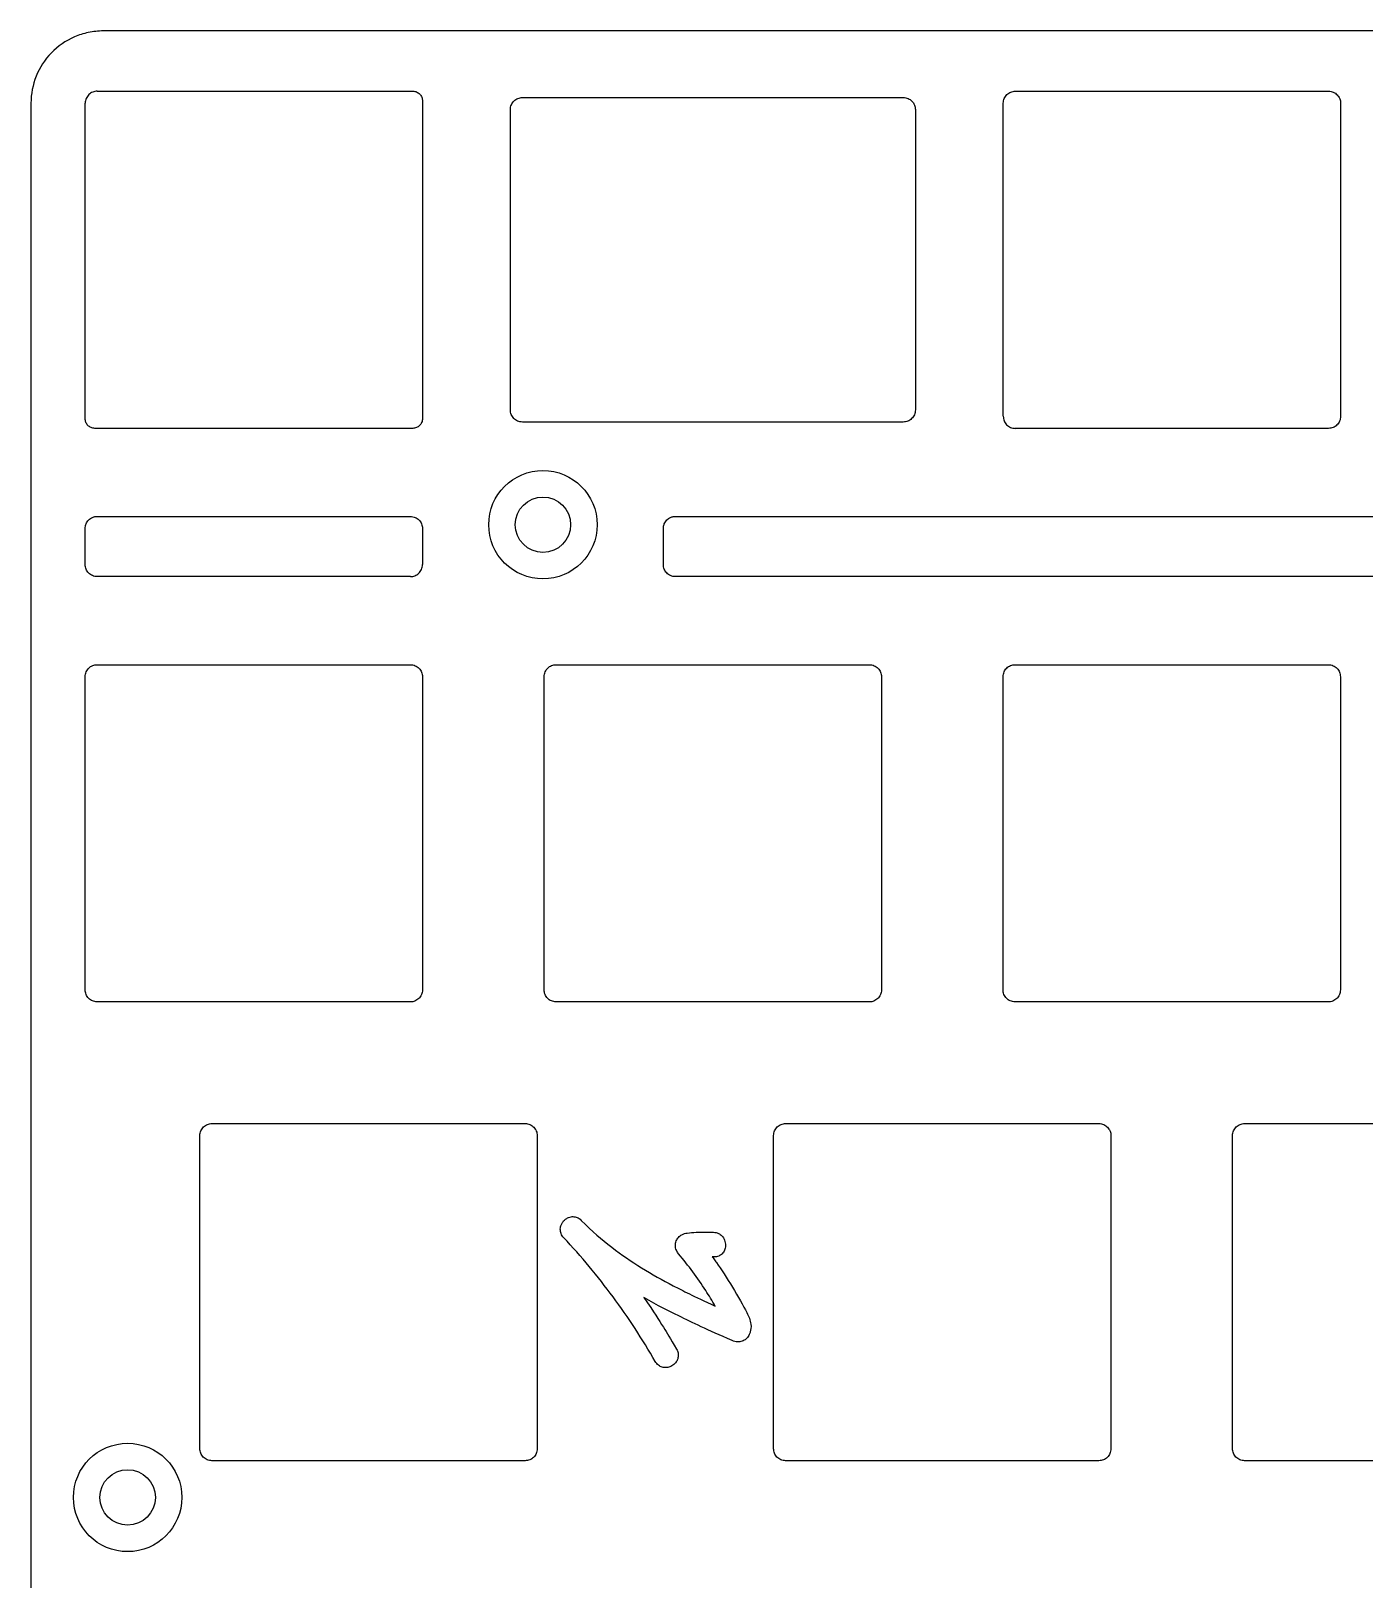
# Model space of a CAD drawing. Header units: millimetres. Extents: x 10 to 357, y 12 to 131.
# Drawn here: x 10.1 to 65.5, y 66.7 to 130.9 of the extents above; entities that cross this region are included whole.
import ezdxf

# ---------------------------------------------------------------- set-up
doc = ezdxf.new("R2010")
doc.units = ezdxf.units.MM
doc.header["$MEASUREMENT"] = 0

msp = doc.modelspace()

# ---------------------------------------------------------------- linework, layer by layer
for p, q in [((354.245, 130.945), (13.133, 130.945)), ((354.245, 130.945), (13.133, 130.945)), ((10.133, 127.945), (10.133, 14.933)), ((10.133, 127.945), (10.133, 14.933)), ((12.383, 114.849), (12.383, 127.945)), ((12.383, 114.849), (12.383, 127.945)), ((12.883, 128.445), (25.98, 128.445)), ((12.883, 128.445), (25.98, 128.445)), ((26.383, 128.042), (26.383, 114.849)), ((26.383, 128.042), (26.383, 114.849)), ((30.533, 128.182), (46.34, 128.182)), ((30.533, 128.182), (46.34, 128.182)), ((50.491, 114.945), (50.491, 127.945)), ((50.491, 114.945), (50.491, 127.945)), ((50.991, 128.445), (63.991, 128.445)), ((50.991, 128.445), (63.991, 128.445)), ((64.491, 127.945), (64.491, 114.945)), ((64.491, 127.945), (64.491, 114.945)), ((30.033, 115.208), (30.033, 127.682)), ((30.033, 115.208), (30.033, 127.682)), ((46.841, 127.682), (46.841, 115.208)), ((46.841, 127.682), (46.841, 115.208)), ((25.98, 114.445), (12.786, 114.445)), ((25.98, 114.445), (12.786, 114.445)), ((46.34, 114.708), (30.533, 114.708)), ((46.34, 114.708), (30.533, 114.708)), ((63.991, 114.445), (50.991, 114.445)), ((63.991, 114.445), (50.991, 114.445)), ((12.883, 110.789), (25.883, 110.789)), ((12.883, 110.789), (25.883, 110.789)), ((36.883, 110.789), (106.883, 110.789)), ((36.883, 110.789), (106.883, 110.789)), ((12.383, 108.789), (12.383, 110.289)), ((12.383, 108.789), (12.383, 110.289)), ((26.383, 110.289), (26.383, 108.789)), ((26.383, 110.289), (26.383, 108.789)), ((36.383, 108.789), (36.383, 110.289)), ((36.383, 108.789), (36.383, 110.289)), ((25.883, 108.289), (12.883, 108.289)), ((25.883, 108.289), (12.883, 108.289)), ((106.883, 108.289), (36.883, 108.289)), ((106.883, 108.289), (36.883, 108.289)), ((12.383, 91.133), (12.383, 104.133)), ((12.383, 91.133), (12.383, 104.133)), ((12.883, 104.633), (25.883, 104.633)), ((12.883, 104.633), (25.883, 104.633)), ((26.383, 104.133), (26.383, 91.133)), ((26.383, 104.133), (26.383, 91.133)), ((31.433, 91.133), (31.433, 104.133)), ((31.433, 91.133), (31.433, 104.133)), ((31.933, 104.633), (44.933, 104.633)), ((31.933, 104.633), (44.933, 104.633)), ((45.433, 104.133), (45.433, 91.133)), ((45.433, 104.133), (45.433, 91.133)), ((50.483, 91.133), (50.483, 104.133)), ((50.483, 91.133), (50.483, 104.133)), ((50.983, 104.633), (63.983, 104.633)), ((50.983, 104.633), (63.983, 104.633)), ((64.483, 104.133), (64.483, 91.133)), ((64.483, 104.133), (64.483, 91.133)), ((25.883, 90.633), (12.883, 90.633)), ((25.883, 90.633), (12.883, 90.633)), ((44.933, 90.633), (31.933, 90.633)), ((44.933, 90.633), (31.933, 90.633)), ((63.983, 90.633), (50.983, 90.633)), ((63.983, 90.633), (50.983, 90.633)), ((17.645, 85.583), (30.645, 85.583)), ((17.645, 85.583), (30.645, 85.583)), ((41.458, 85.583), (54.458, 85.583)), ((41.458, 85.583), (54.458, 85.583)), ((60.508, 85.583), (73.508, 85.583)), ((60.508, 85.583), (73.508, 85.583)), ((17.145, 72.083), (17.145, 85.083)), ((17.145, 72.083), (17.145, 85.083)), ((31.145, 85.083), (31.145, 72.083)), ((31.145, 85.083), (31.145, 72.083)), ((40.958, 72.083), (40.958, 85.083)), ((40.958, 72.083), (40.958, 85.083)), ((54.958, 85.083), (54.958, 72.083)), ((54.958, 85.083), (54.958, 72.083)), ((60.008, 72.083), (60.008, 85.083)), ((60.008, 72.083), (60.008, 85.083)), ((30.645, 71.583), (17.645, 71.583)), ((30.645, 71.583), (17.645, 71.583)), ((54.458, 71.583), (41.458, 71.583)), ((54.458, 71.583), (41.458, 71.583)), ((73.508, 71.583), (60.508, 71.583)), ((73.508, 71.583), (60.508, 71.583))]:
    msp.add_line(p, q)
for centre, radius in [((31.383, 110.445), 2.25), ((31.383, 110.445), 2.25), ((31.383, 110.445), 1.15), ((14.145, 70.058), 2.25), ((14.145, 70.058), 2.25), ((14.145, 70.058), 1.15)]:
    msp.add_circle(centre, radius)
msp.add_arc((25.098, 70.218), 15.531, 30.07319, 32.88511)
msp.add_arc((25.098, 70.218), 15.531, 30.07319, 32.88511)
for points, knots in [([(13.133, 130.945), (12.924, 130.945), (12.717, 130.924), (12.314, 130.839), (12.121, 130.778), (11.574, 130.539), (11.247, 130.311), (10.707, 129.751), (10.495, 129.426), (10.206, 128.713), (10.133, 128.332), (10.133, 127.945)], [-0.4735831, -0.4735831, -0.4735831, -0.4735831, -0.4108832, -0.4108832, -0.3500812, -0.3500812, -0.2314327, -0.2314327, -0.1160757, -0.1160757, 0, 0, 0, 0]), ([(13.133, 130.945), (12.924, 130.945), (12.717, 130.924), (12.314, 130.839), (12.121, 130.778), (11.574, 130.539), (11.247, 130.311), (10.707, 129.751), (10.495, 129.426), (10.206, 128.713), (10.133, 128.332), (10.133, 127.945)], [-0.4735831, -0.4735831, -0.4735831, -0.4735831, -0.4108832, -0.4108832, -0.3500812, -0.3500812, -0.2314327, -0.2314327, -0.1160757, -0.1160757, 0, 0, 0, 0]), ([(12.883, 128.445), (12.818, 128.445), (12.755, 128.433), (12.636, 128.385), (12.582, 128.35), (12.489, 128.26), (12.451, 128.205), (12.411, 128.114), (12.401, 128.082), (12.386, 128.015), (12.383, 127.98), (12.383, 127.945)], [0, 0, 0, 0, 0.01934595, 0.01934595, 0.03857211, 0.03857211, 0.05834686, 0.05834686, 0.06848053, 0.06848053, 0.07893052, 0.07893052, 0.07893052, 0.07893052]), ([(12.883, 128.445), (12.818, 128.445), (12.755, 128.433), (12.636, 128.385), (12.582, 128.35), (12.489, 128.26), (12.451, 128.205), (12.411, 128.114), (12.401, 128.082), (12.386, 128.015), (12.383, 127.98), (12.383, 127.945)], [0, 0, 0, 0, 0.01934595, 0.01934595, 0.03857211, 0.03857211, 0.05834686, 0.05834686, 0.06848053, 0.06848053, 0.07893052, 0.07893052, 0.07893052, 0.07893052]), ([(25.98, 128.445), (26.008, 128.445), (26.036, 128.442), (26.09, 128.431), (26.116, 128.423), (26.189, 128.391), (26.233, 128.36), (26.306, 128.285), (26.334, 128.241), (26.373, 128.145), (26.383, 128.094), (26.383, 128.042)], [-0.06368437, -0.06368437, -0.06368437, -0.06368437, -0.05525289, -0.05525289, -0.04707663, -0.04707663, -0.03112155, -0.03112155, -0.0156091, -0.0156091, 0, 0, 0, 0]), ([(25.98, 128.445), (26.008, 128.445), (26.036, 128.442), (26.09, 128.431), (26.116, 128.423), (26.189, 128.391), (26.233, 128.36), (26.306, 128.285), (26.334, 128.241), (26.373, 128.145), (26.383, 128.094), (26.383, 128.042)], [-0.06368437, -0.06368437, -0.06368437, -0.06368437, -0.05525289, -0.05525289, -0.04707663, -0.04707663, -0.03112155, -0.03112155, -0.0156091, -0.0156091, 0, 0, 0, 0]), ([(30.033, 127.682), (30.033, 127.717), (30.036, 127.752), (30.05, 127.819), (30.061, 127.851), (30.1, 127.942), (30.138, 127.997), (30.232, 128.087), (30.286, 128.122), (30.405, 128.17), (30.468, 128.182), (30.533, 128.182)], [-0.07895332, -0.07895332, -0.07895332, -0.07895332, -0.06850031, -0.06850031, -0.05836371, -0.05836371, -0.03858325, -0.03858325, -0.01935154, -0.01935154, 0, 0, 0, 0]), ([(30.033, 127.682), (30.033, 127.717), (30.036, 127.752), (30.05, 127.819), (30.061, 127.851), (30.1, 127.942), (30.138, 127.997), (30.232, 128.087), (30.286, 128.122), (30.405, 128.17), (30.468, 128.182), (30.533, 128.182)], [-0.07895332, -0.07895332, -0.07895332, -0.07895332, -0.06850031, -0.06850031, -0.05836371, -0.05836371, -0.03858325, -0.03858325, -0.01935154, -0.01935154, 0, 0, 0, 0]), ([(46.34, 128.182), (46.375, 128.182), (46.41, 128.179), (46.477, 128.165), (46.509, 128.155), (46.6, 128.115), (46.655, 128.077), (46.745, 127.983), (46.78, 127.929), (46.828, 127.81), (46.841, 127.747), (46.841, 127.682)], [-0.07895332, -0.07895332, -0.07895332, -0.07895332, -0.06850031, -0.06850031, -0.05836371, -0.05836371, -0.03858325, -0.03858325, -0.01935154, -0.01935154, 0, 0, 0, 0]), ([(46.34, 128.182), (46.375, 128.182), (46.41, 128.179), (46.477, 128.165), (46.509, 128.155), (46.6, 128.115), (46.655, 128.077), (46.745, 127.983), (46.78, 127.929), (46.828, 127.81), (46.841, 127.747), (46.841, 127.682)], [-0.07895332, -0.07895332, -0.07895332, -0.07895332, -0.06850031, -0.06850031, -0.05836371, -0.05836371, -0.03858325, -0.03858325, -0.01935154, -0.01935154, 0, 0, 0, 0]), ([(50.491, 127.945), (50.491, 127.98), (50.494, 128.015), (50.508, 128.082), (50.519, 128.114), (50.558, 128.205), (50.596, 128.26), (50.69, 128.35), (50.744, 128.385), (50.863, 128.433), (50.926, 128.445), (50.991, 128.445)], [-0.07893052, -0.07893052, -0.07893052, -0.07893052, -0.06848053, -0.06848053, -0.05834686, -0.05834686, -0.03857211, -0.03857211, -0.01934595, -0.01934595, 0, 0, 0, 0]), ([(50.491, 127.945), (50.491, 127.98), (50.494, 128.015), (50.508, 128.082), (50.519, 128.114), (50.558, 128.205), (50.596, 128.26), (50.69, 128.35), (50.744, 128.385), (50.863, 128.433), (50.926, 128.445), (50.991, 128.445)], [-0.07893052, -0.07893052, -0.07893052, -0.07893052, -0.06848053, -0.06848053, -0.05834686, -0.05834686, -0.03857211, -0.03857211, -0.01934595, -0.01934595, 0, 0, 0, 0]), ([(63.991, 128.445), (64.025, 128.445), (64.06, 128.442), (64.127, 128.428), (64.159, 128.417), (64.25, 128.378), (64.305, 128.34), (64.395, 128.246), (64.43, 128.192), (64.478, 128.073), (64.491, 128.01), (64.491, 127.945)], [-0.07893052, -0.07893052, -0.07893052, -0.07893052, -0.06848053, -0.06848053, -0.05834686, -0.05834686, -0.03857211, -0.03857211, -0.01934595, -0.01934595, 0, 0, 0, 0]), ([(63.991, 128.445), (64.025, 128.445), (64.06, 128.442), (64.127, 128.428), (64.159, 128.417), (64.25, 128.378), (64.305, 128.34), (64.395, 128.246), (64.43, 128.192), (64.478, 128.073), (64.491, 128.01), (64.491, 127.945)], [-0.07893052, -0.07893052, -0.07893052, -0.07893052, -0.06848053, -0.06848053, -0.05834686, -0.05834686, -0.03857211, -0.03857211, -0.01934595, -0.01934595, 0, 0, 0, 0]), ([(30.533, 114.708), (30.498, 114.708), (30.463, 114.712), (30.396, 114.726), (30.364, 114.736), (30.273, 114.776), (30.218, 114.814), (30.128, 114.907), (30.093, 114.961), (30.045, 115.08), (30.033, 115.144), (30.033, 115.208)], [-0.07895332, -0.07895332, -0.07895332, -0.07895332, -0.06850031, -0.06850031, -0.05836371, -0.05836371, -0.03858325, -0.03858325, -0.01935154, -0.01935154, 0, 0, 0, 0]), ([(30.533, 114.708), (30.498, 114.708), (30.463, 114.712), (30.396, 114.726), (30.364, 114.736), (30.273, 114.776), (30.218, 114.814), (30.128, 114.907), (30.093, 114.961), (30.045, 115.08), (30.033, 115.144), (30.033, 115.208)], [-0.07895332, -0.07895332, -0.07895332, -0.07895332, -0.06850031, -0.06850031, -0.05836371, -0.05836371, -0.03858325, -0.03858325, -0.01935154, -0.01935154, 0, 0, 0, 0]), ([(46.841, 115.208), (46.841, 115.173), (46.837, 115.139), (46.823, 115.072), (46.813, 115.04), (46.773, 114.948), (46.735, 114.894), (46.642, 114.804), (46.587, 114.768), (46.468, 114.72), (46.405, 114.708), (46.34, 114.708)], [-0.07895332, -0.07895332, -0.07895332, -0.07895332, -0.06850031, -0.06850031, -0.05836371, -0.05836371, -0.03858325, -0.03858325, -0.01935154, -0.01935154, 0, 0, 0, 0]), ([(46.841, 115.208), (46.841, 115.173), (46.837, 115.139), (46.823, 115.072), (46.813, 115.04), (46.773, 114.948), (46.735, 114.894), (46.642, 114.804), (46.587, 114.768), (46.468, 114.72), (46.405, 114.708), (46.34, 114.708)], [-0.07895332, -0.07895332, -0.07895332, -0.07895332, -0.06850031, -0.06850031, -0.05836371, -0.05836371, -0.03858325, -0.03858325, -0.01935154, -0.01935154, 0, 0, 0, 0]), ([(12.786, 114.445), (12.758, 114.445), (12.73, 114.448), (12.676, 114.459), (12.65, 114.468), (12.577, 114.5), (12.533, 114.53), (12.46, 114.606), (12.432, 114.649), (12.393, 114.745), (12.383, 114.797), (12.383, 114.849)], [-0.06368437, -0.06368437, -0.06368437, -0.06368437, -0.05525289, -0.05525289, -0.04707663, -0.04707663, -0.03112155, -0.03112155, -0.0156091, -0.0156091, 0, 0, 0, 0]), ([(12.786, 114.445), (12.758, 114.445), (12.73, 114.448), (12.676, 114.459), (12.65, 114.468), (12.577, 114.5), (12.533, 114.53), (12.46, 114.606), (12.432, 114.649), (12.393, 114.745), (12.383, 114.797), (12.383, 114.849)], [-0.06368437, -0.06368437, -0.06368437, -0.06368437, -0.05525289, -0.05525289, -0.04707663, -0.04707663, -0.03112155, -0.03112155, -0.0156091, -0.0156091, 0, 0, 0, 0]), ([(26.383, 114.849), (26.383, 114.821), (26.38, 114.793), (26.369, 114.739), (26.36, 114.713), (26.328, 114.639), (26.298, 114.595), (26.222, 114.522), (26.179, 114.494), (26.083, 114.455), (26.032, 114.445), (25.98, 114.445)], [-0.06368437, -0.06368437, -0.06368437, -0.06368437, -0.05525289, -0.05525289, -0.04707663, -0.04707663, -0.03112155, -0.03112155, -0.0156091, -0.0156091, 0, 0, 0, 0]), ([(26.383, 114.849), (26.383, 114.821), (26.38, 114.793), (26.369, 114.739), (26.36, 114.713), (26.328, 114.639), (26.298, 114.595), (26.222, 114.522), (26.179, 114.494), (26.083, 114.455), (26.032, 114.445), (25.98, 114.445)], [-0.06368437, -0.06368437, -0.06368437, -0.06368437, -0.05525289, -0.05525289, -0.04707663, -0.04707663, -0.03112155, -0.03112155, -0.0156091, -0.0156091, 0, 0, 0, 0]), ([(50.491, 114.945), (50.491, 114.881), (50.503, 114.817), (50.551, 114.698), (50.586, 114.644), (50.676, 114.551), (50.731, 114.513), (50.822, 114.473), (50.854, 114.463), (50.921, 114.449), (50.956, 114.445), (50.991, 114.445)], [0, 0, 0, 0, 0.01934595, 0.01934595, 0.03857211, 0.03857211, 0.05834686, 0.05834686, 0.06848053, 0.06848053, 0.07893052, 0.07893052, 0.07893052, 0.07893052]), ([(50.491, 114.945), (50.491, 114.881), (50.503, 114.817), (50.551, 114.698), (50.586, 114.644), (50.676, 114.551), (50.731, 114.513), (50.822, 114.473), (50.854, 114.463), (50.921, 114.449), (50.956, 114.445), (50.991, 114.445)], [0, 0, 0, 0, 0.01934595, 0.01934595, 0.03857211, 0.03857211, 0.05834686, 0.05834686, 0.06848053, 0.06848053, 0.07893052, 0.07893052, 0.07893052, 0.07893052]), ([(64.491, 114.945), (64.491, 114.91), (64.487, 114.876), (64.473, 114.809), (64.463, 114.777), (64.423, 114.685), (64.385, 114.631), (64.292, 114.541), (64.237, 114.506), (64.119, 114.457), (64.055, 114.445), (63.991, 114.445)], [-0.07893052, -0.07893052, -0.07893052, -0.07893052, -0.06848053, -0.06848053, -0.05834686, -0.05834686, -0.03857211, -0.03857211, -0.01934595, -0.01934595, 0, 0, 0, 0]), ([(64.491, 114.945), (64.491, 114.91), (64.487, 114.876), (64.473, 114.809), (64.463, 114.777), (64.423, 114.685), (64.385, 114.631), (64.292, 114.541), (64.237, 114.506), (64.119, 114.457), (64.055, 114.445), (63.991, 114.445)], [-0.07893052, -0.07893052, -0.07893052, -0.07893052, -0.06848053, -0.06848053, -0.05834686, -0.05834686, -0.03857211, -0.03857211, -0.01934595, -0.01934595, 0, 0, 0, 0]), ([(12.383, 110.289), (12.383, 110.32), (12.386, 110.35), (12.393, 110.39), (12.395, 110.399), (12.399, 110.416), (12.401, 110.423), (12.408, 110.446), (12.413, 110.461), (12.445, 110.538), (12.483, 110.595), (12.573, 110.685), (12.624, 110.721), (12.68, 110.746), (12.68, 110.746), (12.68, 110.746), (12.68, 110.746), (12.68, 110.746), (12.68, 110.746), (12.68, 110.746), (12.68, 110.746), (12.68, 110.746), (12.68, 110.746), (12.681, 110.747), (12.682, 110.747), (12.7, 110.755), (12.719, 110.762), (12.753, 110.772), (12.769, 110.776), (12.817, 110.786), (12.85, 110.789), (12.883, 110.789)], [-0.07855351, -0.07855351, -0.07855351, -0.07855351, -0.06920425, -0.06920425, -0.06638555, -0.06638555, -0.06404912, -0.06404912, -0.05924598, -0.05924598, -0.0392585, -0.0392585, -0.02093464, -0.02093464, -0.02093334, -0.02093334, -0.02093209, -0.02093209, -0.02092709, -0.02092709, -0.02091694, -0.02091694, -0.02083289, -0.02083289, -0.0206514, -0.0206514, -0.01475041, -0.01475041, -0.0099062, -0.0099062, 0, 0, 0, 0]), ([(12.383, 110.289), (12.383, 110.32), (12.386, 110.35), (12.393, 110.39), (12.395, 110.399), (12.399, 110.416), (12.401, 110.423), (12.408, 110.446), (12.413, 110.461), (12.445, 110.538), (12.483, 110.595), (12.573, 110.685), (12.624, 110.721), (12.68, 110.746), (12.68, 110.746), (12.68, 110.746), (12.68, 110.746), (12.68, 110.746), (12.68, 110.746), (12.68, 110.746), (12.68, 110.746), (12.68, 110.746), (12.68, 110.746), (12.681, 110.747), (12.682, 110.747), (12.7, 110.755), (12.719, 110.762), (12.753, 110.772), (12.769, 110.776), (12.817, 110.786), (12.85, 110.789), (12.883, 110.789)], [-0.07855351, -0.07855351, -0.07855351, -0.07855351, -0.06920425, -0.06920425, -0.06638555, -0.06638555, -0.06404912, -0.06404912, -0.05924598, -0.05924598, -0.0392585, -0.0392585, -0.02093464, -0.02093464, -0.02093334, -0.02093334, -0.02093209, -0.02093209, -0.02092709, -0.02092709, -0.02091694, -0.02091694, -0.02083289, -0.02083289, -0.0206514, -0.0206514, -0.01475041, -0.01475041, -0.0099062, -0.0099062, 0, 0, 0, 0]), ([(25.883, 110.789), (25.917, 110.789), (25.952, 110.785), (26.019, 110.771), (26.051, 110.761), (26.142, 110.721), (26.197, 110.683), (26.287, 110.59), (26.322, 110.536), (26.37, 110.417), (26.383, 110.353), (26.383, 110.289)], [-0.07893052, -0.07893052, -0.07893052, -0.07893052, -0.06848053, -0.06848053, -0.05834686, -0.05834686, -0.03857211, -0.03857211, -0.01934595, -0.01934595, 0, 0, 0, 0]), ([(25.883, 110.789), (25.917, 110.789), (25.952, 110.785), (26.019, 110.771), (26.051, 110.761), (26.142, 110.721), (26.197, 110.683), (26.287, 110.59), (26.322, 110.536), (26.37, 110.417), (26.383, 110.353), (26.383, 110.289)], [-0.07893052, -0.07893052, -0.07893052, -0.07893052, -0.06848053, -0.06848053, -0.05834686, -0.05834686, -0.03857211, -0.03857211, -0.01934595, -0.01934595, 0, 0, 0, 0]), ([(36.383, 110.289), (36.383, 110.32), (36.385, 110.35), (36.393, 110.39), (36.395, 110.399), (36.399, 110.416), (36.401, 110.423), (36.408, 110.446), (36.413, 110.461), (36.444, 110.538), (36.482, 110.595), (36.573, 110.685), (36.623, 110.721), (36.679, 110.746), (36.679, 110.746), (36.679, 110.746), (36.679, 110.746), (36.679, 110.746), (36.679, 110.746), (36.68, 110.746), (36.68, 110.746), (36.68, 110.746), (36.68, 110.746), (36.681, 110.747), (36.681, 110.747), (36.7, 110.755), (36.718, 110.762), (36.753, 110.772), (36.768, 110.776), (36.817, 110.786), (36.85, 110.789), (36.883, 110.789)], [-0.07855644, -0.07855644, -0.07855644, -0.07855644, -0.0692067, -0.0692067, -0.06638786, -0.06638786, -0.06405131, -0.06405131, -0.05924793, -0.05924793, -0.03925943, -0.03925943, -0.02093463, -0.02093463, -0.02093334, -0.02093334, -0.02093209, -0.02093209, -0.02092709, -0.02092709, -0.02091694, -0.02091694, -0.02083289, -0.02083289, -0.0206514, -0.0206514, -0.01475041, -0.01475041, -0.0099062, -0.0099062, 0, 0, 0, 0]), ([(36.383, 110.289), (36.383, 110.32), (36.385, 110.35), (36.393, 110.39), (36.395, 110.399), (36.399, 110.416), (36.401, 110.423), (36.408, 110.446), (36.413, 110.461), (36.444, 110.538), (36.482, 110.595), (36.573, 110.685), (36.623, 110.721), (36.679, 110.746), (36.679, 110.746), (36.679, 110.746), (36.679, 110.746), (36.679, 110.746), (36.679, 110.746), (36.68, 110.746), (36.68, 110.746), (36.68, 110.746), (36.68, 110.746), (36.681, 110.747), (36.681, 110.747), (36.7, 110.755), (36.718, 110.762), (36.753, 110.772), (36.768, 110.776), (36.817, 110.786), (36.85, 110.789), (36.883, 110.789)], [-0.07855644, -0.07855644, -0.07855644, -0.07855644, -0.0692067, -0.0692067, -0.06638786, -0.06638786, -0.06405131, -0.06405131, -0.05924793, -0.05924793, -0.03925943, -0.03925943, -0.02093463, -0.02093463, -0.02093334, -0.02093334, -0.02093209, -0.02093209, -0.02092709, -0.02092709, -0.02091694, -0.02091694, -0.02083289, -0.02083289, -0.0206514, -0.0206514, -0.01475041, -0.01475041, -0.0099062, -0.0099062, 0, 0, 0, 0]), ([(12.883, 108.289), (12.848, 108.289), (12.814, 108.293), (12.747, 108.307), (12.714, 108.317), (12.623, 108.357), (12.569, 108.395), (12.479, 108.488), (12.443, 108.542), (12.395, 108.661), (12.383, 108.724), (12.383, 108.789)], [-0.07893052, -0.07893052, -0.07893052, -0.07893052, -0.06848053, -0.06848053, -0.05834686, -0.05834686, -0.03857211, -0.03857211, -0.01934595, -0.01934595, 0, 0, 0, 0]), ([(12.883, 108.289), (12.848, 108.289), (12.814, 108.293), (12.747, 108.307), (12.714, 108.317), (12.623, 108.357), (12.569, 108.395), (12.479, 108.488), (12.443, 108.542), (12.395, 108.661), (12.383, 108.724), (12.383, 108.789)], [-0.07893052, -0.07893052, -0.07893052, -0.07893052, -0.06848053, -0.06848053, -0.05834686, -0.05834686, -0.03857211, -0.03857211, -0.01934595, -0.01934595, 0, 0, 0, 0]), ([(25.883, 108.289), (25.947, 108.289), (26.01, 108.301), (26.129, 108.349), (26.184, 108.385), (26.277, 108.475), (26.315, 108.529), (26.355, 108.62), (26.365, 108.653), (26.379, 108.72), (26.383, 108.754), (26.383, 108.789)], [0, 0, 0, 0, 0.01934595, 0.01934595, 0.03857211, 0.03857211, 0.05834686, 0.05834686, 0.06848053, 0.06848053, 0.07893052, 0.07893052, 0.07893052, 0.07893052]), ([(25.883, 108.289), (25.947, 108.289), (26.01, 108.301), (26.129, 108.349), (26.184, 108.385), (26.277, 108.475), (26.315, 108.529), (26.355, 108.62), (26.365, 108.653), (26.379, 108.72), (26.383, 108.754), (26.383, 108.789)], [0, 0, 0, 0, 0.01934595, 0.01934595, 0.03857211, 0.03857211, 0.05834686, 0.05834686, 0.06848053, 0.06848053, 0.07893052, 0.07893052, 0.07893052, 0.07893052]), ([(36.883, 108.289), (36.848, 108.289), (36.813, 108.293), (36.746, 108.307), (36.714, 108.317), (36.623, 108.357), (36.568, 108.395), (36.478, 108.488), (36.443, 108.542), (36.395, 108.661), (36.383, 108.724), (36.383, 108.789)], [-0.07893052, -0.07893052, -0.07893052, -0.07893052, -0.06848053, -0.06848053, -0.05834686, -0.05834686, -0.03857211, -0.03857211, -0.01934595, -0.01934595, 0, 0, 0, 0]), ([(36.883, 108.289), (36.848, 108.289), (36.813, 108.293), (36.746, 108.307), (36.714, 108.317), (36.623, 108.357), (36.568, 108.395), (36.478, 108.488), (36.443, 108.542), (36.395, 108.661), (36.383, 108.724), (36.383, 108.789)], [-0.07893052, -0.07893052, -0.07893052, -0.07893052, -0.06848053, -0.06848053, -0.05834686, -0.05834686, -0.03857211, -0.03857211, -0.01934595, -0.01934595, 0, 0, 0, 0]), ([(12.383, 104.133), (12.383, 104.168), (12.386, 104.202), (12.401, 104.269), (12.411, 104.301), (12.451, 104.393), (12.489, 104.447), (12.582, 104.537), (12.636, 104.572), (12.755, 104.621), (12.818, 104.633), (12.883, 104.633)], [-0.07893052, -0.07893052, -0.07893052, -0.07893052, -0.06848053, -0.06848053, -0.05834686, -0.05834686, -0.03857211, -0.03857211, -0.01934595, -0.01934595, 0, 0, 0, 0]), ([(12.383, 104.133), (12.383, 104.168), (12.386, 104.202), (12.401, 104.269), (12.411, 104.301), (12.451, 104.393), (12.489, 104.447), (12.582, 104.537), (12.636, 104.572), (12.755, 104.621), (12.818, 104.633), (12.883, 104.633)], [-0.07893052, -0.07893052, -0.07893052, -0.07893052, -0.06848053, -0.06848053, -0.05834686, -0.05834686, -0.03857211, -0.03857211, -0.01934595, -0.01934595, 0, 0, 0, 0]), ([(25.883, 104.633), (25.918, 104.633), (25.952, 104.629), (26.019, 104.615), (26.052, 104.605), (26.143, 104.565), (26.197, 104.527), (26.287, 104.434), (26.323, 104.38), (26.371, 104.261), (26.383, 104.197), (26.383, 104.133)], [-0.07893052, -0.07893052, -0.07893052, -0.07893052, -0.06848053, -0.06848053, -0.05834686, -0.05834686, -0.03857211, -0.03857211, -0.01934595, -0.01934595, 0, 0, 0, 0]), ([(25.883, 104.633), (25.918, 104.633), (25.952, 104.629), (26.019, 104.615), (26.052, 104.605), (26.143, 104.565), (26.197, 104.527), (26.287, 104.434), (26.323, 104.38), (26.371, 104.261), (26.383, 104.197), (26.383, 104.133)], [-0.07893052, -0.07893052, -0.07893052, -0.07893052, -0.06848053, -0.06848053, -0.05834686, -0.05834686, -0.03857211, -0.03857211, -0.01934595, -0.01934595, 0, 0, 0, 0]), ([(31.433, 104.133), (31.433, 104.168), (31.436, 104.202), (31.451, 104.269), (31.461, 104.301), (31.501, 104.393), (31.539, 104.447), (31.632, 104.537), (31.686, 104.572), (31.805, 104.621), (31.868, 104.633), (31.933, 104.633)], [-0.07893052, -0.07893052, -0.07893052, -0.07893052, -0.06848053, -0.06848053, -0.05834686, -0.05834686, -0.03857211, -0.03857211, -0.01934595, -0.01934595, 0, 0, 0, 0]), ([(31.433, 104.133), (31.433, 104.168), (31.436, 104.202), (31.451, 104.269), (31.461, 104.301), (31.501, 104.393), (31.539, 104.447), (31.632, 104.537), (31.686, 104.572), (31.805, 104.621), (31.868, 104.633), (31.933, 104.633)], [-0.07893052, -0.07893052, -0.07893052, -0.07893052, -0.06848053, -0.06848053, -0.05834686, -0.05834686, -0.03857211, -0.03857211, -0.01934595, -0.01934595, 0, 0, 0, 0]), ([(44.933, 104.633), (44.968, 104.633), (45.002, 104.629), (45.069, 104.615), (45.102, 104.605), (45.193, 104.565), (45.247, 104.527), (45.337, 104.434), (45.373, 104.38), (45.421, 104.261), (45.433, 104.197), (45.433, 104.133)], [-0.07893052, -0.07893052, -0.07893052, -0.07893052, -0.06848053, -0.06848053, -0.05834686, -0.05834686, -0.03857211, -0.03857211, -0.01934595, -0.01934595, 0, 0, 0, 0]), ([(44.933, 104.633), (44.968, 104.633), (45.002, 104.629), (45.069, 104.615), (45.102, 104.605), (45.193, 104.565), (45.247, 104.527), (45.337, 104.434), (45.373, 104.38), (45.421, 104.261), (45.433, 104.197), (45.433, 104.133)], [-0.07893052, -0.07893052, -0.07893052, -0.07893052, -0.06848053, -0.06848053, -0.05834686, -0.05834686, -0.03857211, -0.03857211, -0.01934595, -0.01934595, 0, 0, 0, 0]), ([(50.483, 104.133), (50.483, 104.168), (50.486, 104.202), (50.501, 104.269), (50.511, 104.301), (50.551, 104.393), (50.589, 104.447), (50.682, 104.537), (50.736, 104.572), (50.855, 104.621), (50.918, 104.633), (50.983, 104.633)], [-0.07893052, -0.07893052, -0.07893052, -0.07893052, -0.06848053, -0.06848053, -0.05834686, -0.05834686, -0.03857211, -0.03857211, -0.01934595, -0.01934595, 0, 0, 0, 0]), ([(50.483, 104.133), (50.483, 104.168), (50.486, 104.202), (50.501, 104.269), (50.511, 104.301), (50.551, 104.393), (50.589, 104.447), (50.682, 104.537), (50.736, 104.572), (50.855, 104.621), (50.918, 104.633), (50.983, 104.633)], [-0.07893052, -0.07893052, -0.07893052, -0.07893052, -0.06848053, -0.06848053, -0.05834686, -0.05834686, -0.03857211, -0.03857211, -0.01934595, -0.01934595, 0, 0, 0, 0]), ([(63.983, 104.633), (64.018, 104.633), (64.052, 104.629), (64.119, 104.615), (64.152, 104.605), (64.243, 104.565), (64.297, 104.527), (64.387, 104.434), (64.423, 104.38), (64.471, 104.261), (64.483, 104.197), (64.483, 104.133)], [-0.07893052, -0.07893052, -0.07893052, -0.07893052, -0.06848053, -0.06848053, -0.05834686, -0.05834686, -0.03857211, -0.03857211, -0.01934595, -0.01934595, 0, 0, 0, 0]), ([(63.983, 104.633), (64.018, 104.633), (64.052, 104.629), (64.119, 104.615), (64.152, 104.605), (64.243, 104.565), (64.297, 104.527), (64.387, 104.434), (64.423, 104.38), (64.471, 104.261), (64.483, 104.197), (64.483, 104.133)], [-0.07893052, -0.07893052, -0.07893052, -0.07893052, -0.06848053, -0.06848053, -0.05834686, -0.05834686, -0.03857211, -0.03857211, -0.01934595, -0.01934595, 0, 0, 0, 0]), ([(12.883, 90.633), (12.848, 90.633), (12.814, 90.636), (12.747, 90.65), (12.714, 90.661), (12.623, 90.7), (12.569, 90.738), (12.479, 90.832), (12.443, 90.886), (12.395, 91.005), (12.383, 91.068), (12.383, 91.133)], [-0.07893052, -0.07893052, -0.07893052, -0.07893052, -0.06848053, -0.06848053, -0.05834686, -0.05834686, -0.03857211, -0.03857211, -0.01934595, -0.01934595, 0, 0, 0, 0]), ([(12.883, 90.633), (12.848, 90.633), (12.814, 90.636), (12.747, 90.65), (12.714, 90.661), (12.623, 90.7), (12.569, 90.738), (12.479, 90.832), (12.443, 90.886), (12.395, 91.005), (12.383, 91.068), (12.383, 91.133)], [-0.07893052, -0.07893052, -0.07893052, -0.07893052, -0.06848053, -0.06848053, -0.05834686, -0.05834686, -0.03857211, -0.03857211, -0.01934595, -0.01934595, 0, 0, 0, 0]), ([(26.383, 91.133), (26.383, 91.098), (26.379, 91.063), (26.365, 90.996), (26.355, 90.964), (26.315, 90.873), (26.277, 90.818), (26.184, 90.728), (26.13, 90.693), (26.011, 90.645), (25.947, 90.633), (25.883, 90.633)], [-0.07893052, -0.07893052, -0.07893052, -0.07893052, -0.06848053, -0.06848053, -0.05834686, -0.05834686, -0.03857211, -0.03857211, -0.01934595, -0.01934595, 0, 0, 0, 0]), ([(26.383, 91.133), (26.383, 91.098), (26.379, 91.063), (26.365, 90.996), (26.355, 90.964), (26.315, 90.873), (26.277, 90.818), (26.184, 90.728), (26.13, 90.693), (26.011, 90.645), (25.947, 90.633), (25.883, 90.633)], [-0.07893052, -0.07893052, -0.07893052, -0.07893052, -0.06848053, -0.06848053, -0.05834686, -0.05834686, -0.03857211, -0.03857211, -0.01934595, -0.01934595, 0, 0, 0, 0]), ([(31.933, 90.633), (31.898, 90.633), (31.864, 90.636), (31.797, 90.65), (31.764, 90.661), (31.673, 90.7), (31.619, 90.738), (31.529, 90.832), (31.493, 90.886), (31.445, 91.005), (31.433, 91.068), (31.433, 91.133)], [-0.07893052, -0.07893052, -0.07893052, -0.07893052, -0.06848053, -0.06848053, -0.05834686, -0.05834686, -0.03857211, -0.03857211, -0.01934595, -0.01934595, 0, 0, 0, 0]), ([(31.933, 90.633), (31.898, 90.633), (31.864, 90.636), (31.797, 90.65), (31.764, 90.661), (31.673, 90.7), (31.619, 90.738), (31.529, 90.832), (31.493, 90.886), (31.445, 91.005), (31.433, 91.068), (31.433, 91.133)], [-0.07893052, -0.07893052, -0.07893052, -0.07893052, -0.06848053, -0.06848053, -0.05834686, -0.05834686, -0.03857211, -0.03857211, -0.01934595, -0.01934595, 0, 0, 0, 0]), ([(45.433, 91.133), (45.433, 91.098), (45.429, 91.063), (45.415, 90.996), (45.405, 90.964), (45.365, 90.873), (45.327, 90.818), (45.234, 90.728), (45.18, 90.693), (45.061, 90.645), (44.997, 90.633), (44.933, 90.633)], [-0.07893052, -0.07893052, -0.07893052, -0.07893052, -0.06848053, -0.06848053, -0.05834686, -0.05834686, -0.03857211, -0.03857211, -0.01934595, -0.01934595, 0, 0, 0, 0]), ([(45.433, 91.133), (45.433, 91.098), (45.429, 91.063), (45.415, 90.996), (45.405, 90.964), (45.365, 90.873), (45.327, 90.818), (45.234, 90.728), (45.18, 90.693), (45.061, 90.645), (44.997, 90.633), (44.933, 90.633)], [-0.07893052, -0.07893052, -0.07893052, -0.07893052, -0.06848053, -0.06848053, -0.05834686, -0.05834686, -0.03857211, -0.03857211, -0.01934595, -0.01934595, 0, 0, 0, 0]), ([(50.983, 90.633), (50.948, 90.633), (50.914, 90.636), (50.847, 90.65), (50.814, 90.661), (50.723, 90.7), (50.669, 90.738), (50.579, 90.832), (50.543, 90.886), (50.495, 91.005), (50.483, 91.068), (50.483, 91.133)], [-0.07893052, -0.07893052, -0.07893052, -0.07893052, -0.06848053, -0.06848053, -0.05834686, -0.05834686, -0.03857211, -0.03857211, -0.01934595, -0.01934595, 0, 0, 0, 0]), ([(50.983, 90.633), (50.948, 90.633), (50.914, 90.636), (50.847, 90.65), (50.814, 90.661), (50.723, 90.7), (50.669, 90.738), (50.579, 90.832), (50.543, 90.886), (50.495, 91.005), (50.483, 91.068), (50.483, 91.133)], [-0.07893052, -0.07893052, -0.07893052, -0.07893052, -0.06848053, -0.06848053, -0.05834686, -0.05834686, -0.03857211, -0.03857211, -0.01934595, -0.01934595, 0, 0, 0, 0]), ([(64.483, 91.133), (64.483, 91.098), (64.479, 91.063), (64.465, 90.996), (64.455, 90.964), (64.415, 90.873), (64.377, 90.818), (64.284, 90.728), (64.23, 90.693), (64.111, 90.645), (64.047, 90.633), (63.983, 90.633)], [-0.07893052, -0.07893052, -0.07893052, -0.07893052, -0.06848053, -0.06848053, -0.05834686, -0.05834686, -0.03857211, -0.03857211, -0.01934595, -0.01934595, 0, 0, 0, 0]), ([(64.483, 91.133), (64.483, 91.098), (64.479, 91.063), (64.465, 90.996), (64.455, 90.964), (64.415, 90.873), (64.377, 90.818), (64.284, 90.728), (64.23, 90.693), (64.111, 90.645), (64.047, 90.633), (63.983, 90.633)], [-0.07893052, -0.07893052, -0.07893052, -0.07893052, -0.06848053, -0.06848053, -0.05834686, -0.05834686, -0.03857211, -0.03857211, -0.01934595, -0.01934595, 0, 0, 0, 0]), ([(17.145, 85.083), (17.145, 85.118), (17.149, 85.152), (17.163, 85.219), (17.173, 85.251), (17.213, 85.343), (17.251, 85.397), (17.344, 85.487), (17.399, 85.522), (17.518, 85.571), (17.581, 85.583), (17.645, 85.583)], [-0.07893052, -0.07893052, -0.07893052, -0.07893052, -0.06848053, -0.06848053, -0.05834686, -0.05834686, -0.03857211, -0.03857211, -0.01934595, -0.01934595, 0, 0, 0, 0]), ([(17.145, 85.083), (17.145, 85.118), (17.149, 85.152), (17.163, 85.219), (17.173, 85.251), (17.213, 85.343), (17.251, 85.397), (17.344, 85.487), (17.399, 85.522), (17.518, 85.571), (17.581, 85.583), (17.645, 85.583)], [-0.07893052, -0.07893052, -0.07893052, -0.07893052, -0.06848053, -0.06848053, -0.05834686, -0.05834686, -0.03857211, -0.03857211, -0.01934595, -0.01934595, 0, 0, 0, 0]), ([(30.645, 85.583), (30.68, 85.583), (30.715, 85.579), (30.782, 85.565), (30.814, 85.555), (30.905, 85.515), (30.96, 85.477), (31.05, 85.384), (31.085, 85.33), (31.133, 85.211), (31.145, 85.147), (31.145, 85.083)], [-0.07893052, -0.07893052, -0.07893052, -0.07893052, -0.06848053, -0.06848053, -0.05834686, -0.05834686, -0.03857211, -0.03857211, -0.01934595, -0.01934595, 0, 0, 0, 0]), ([(30.645, 85.583), (30.68, 85.583), (30.715, 85.579), (30.782, 85.565), (30.814, 85.555), (30.905, 85.515), (30.96, 85.477), (31.05, 85.384), (31.085, 85.33), (31.133, 85.211), (31.145, 85.147), (31.145, 85.083)], [-0.07893052, -0.07893052, -0.07893052, -0.07893052, -0.06848053, -0.06848053, -0.05834686, -0.05834686, -0.03857211, -0.03857211, -0.01934595, -0.01934595, 0, 0, 0, 0]), ([(40.958, 85.083), (40.958, 85.118), (40.961, 85.152), (40.976, 85.219), (40.986, 85.251), (41.026, 85.343), (41.064, 85.397), (41.157, 85.487), (41.211, 85.522), (41.33, 85.571), (41.393, 85.583), (41.458, 85.583)], [-0.07893052, -0.07893052, -0.07893052, -0.07893052, -0.06848053, -0.06848053, -0.05834686, -0.05834686, -0.03857211, -0.03857211, -0.01934595, -0.01934595, 0, 0, 0, 0]), ([(40.958, 85.083), (40.958, 85.118), (40.961, 85.152), (40.976, 85.219), (40.986, 85.251), (41.026, 85.343), (41.064, 85.397), (41.157, 85.487), (41.211, 85.522), (41.33, 85.571), (41.393, 85.583), (41.458, 85.583)], [-0.07893052, -0.07893052, -0.07893052, -0.07893052, -0.06848053, -0.06848053, -0.05834686, -0.05834686, -0.03857211, -0.03857211, -0.01934595, -0.01934595, 0, 0, 0, 0]), ([(54.458, 85.583), (54.493, 85.583), (54.527, 85.579), (54.594, 85.565), (54.627, 85.555), (54.718, 85.515), (54.772, 85.477), (54.862, 85.384), (54.898, 85.33), (54.946, 85.211), (54.958, 85.147), (54.958, 85.083)], [-0.07893052, -0.07893052, -0.07893052, -0.07893052, -0.06848053, -0.06848053, -0.05834686, -0.05834686, -0.03857211, -0.03857211, -0.01934595, -0.01934595, 0, 0, 0, 0]), ([(54.458, 85.583), (54.493, 85.583), (54.527, 85.579), (54.594, 85.565), (54.627, 85.555), (54.718, 85.515), (54.772, 85.477), (54.862, 85.384), (54.898, 85.33), (54.946, 85.211), (54.958, 85.147), (54.958, 85.083)], [-0.07893052, -0.07893052, -0.07893052, -0.07893052, -0.06848053, -0.06848053, -0.05834686, -0.05834686, -0.03857211, -0.03857211, -0.01934595, -0.01934595, 0, 0, 0, 0]), ([(60.008, 85.083), (60.008, 85.118), (60.011, 85.152), (60.026, 85.219), (60.036, 85.251), (60.076, 85.343), (60.114, 85.397), (60.207, 85.487), (60.261, 85.522), (60.38, 85.571), (60.443, 85.583), (60.508, 85.583)], [-0.07893052, -0.07893052, -0.07893052, -0.07893052, -0.06848053, -0.06848053, -0.05834686, -0.05834686, -0.03857211, -0.03857211, -0.01934595, -0.01934595, 0, 0, 0, 0]), ([(60.008, 85.083), (60.008, 85.118), (60.011, 85.152), (60.026, 85.219), (60.036, 85.251), (60.076, 85.343), (60.114, 85.397), (60.207, 85.487), (60.261, 85.522), (60.38, 85.571), (60.443, 85.583), (60.508, 85.583)], [-0.07893052, -0.07893052, -0.07893052, -0.07893052, -0.06848053, -0.06848053, -0.05834686, -0.05834686, -0.03857211, -0.03857211, -0.01934595, -0.01934595, 0, 0, 0, 0]), ([(32.147, 81.388), (32.167, 81.434), (32.189, 81.468), (32.229, 81.523), (32.252, 81.55), (32.306, 81.6), (32.338, 81.625), (32.417, 81.674), (32.474, 81.699), (32.551, 81.711), (32.551, 81.711), (32.552, 81.711), (32.552, 81.711), (32.586, 81.717), (32.613, 81.717), (32.645, 81.717), (32.677, 81.716), (32.747, 81.702), (32.777, 81.693), (32.85, 81.661), (32.911, 81.627), (32.974, 81.562)], [-0.2399263, -0.2399263, -0.2399263, -0.2399263, -0.2108441, -0.2108441, -0.176814, -0.176814, -0.141021, -0.141021, -0.0885167, -0.0885167, -0.088334, -0.088334, -0.0881082, -0.0881082, -0.0667011, -0.0667011, -0.0442824, -0.0442824, -0.0271362, -0.0271362, 0, 0, 0, 0]), ([(32.147, 81.388), (32.167, 81.434), (32.189, 81.468), (32.229, 81.523), (32.252, 81.55), (32.306, 81.6), (32.338, 81.625), (32.417, 81.674), (32.474, 81.699), (32.551, 81.711), (32.551, 81.711), (32.552, 81.711), (32.552, 81.711), (32.586, 81.717), (32.613, 81.717), (32.645, 81.717), (32.677, 81.716), (32.747, 81.702), (32.777, 81.693), (32.85, 81.661), (32.911, 81.627), (32.974, 81.562)], [-0.2399263, -0.2399263, -0.2399263, -0.2399263, -0.2108441, -0.2108441, -0.176814, -0.176814, -0.141021, -0.141021, -0.0885167, -0.0885167, -0.088334, -0.088334, -0.0881082, -0.0881082, -0.0667011, -0.0667011, -0.0442824, -0.0442824, -0.0271362, -0.0271362, 0, 0, 0, 0]), ([(32.247, 80.843), (32.2, 80.892), (32.163, 80.949), (32.115, 81.071), (32.104, 81.133), (32.106, 81.262), (32.121, 81.327), (32.147, 81.388)], [-0.05917638, -0.05917638, -0.05917638, -0.05917638, -0.0388494, -0.0388494, -0.01995484, -0.01995484, 0, 0, 0, 0]), ([(32.247, 80.843), (32.2, 80.892), (32.163, 80.949), (32.115, 81.071), (32.104, 81.133), (32.106, 81.262), (32.121, 81.327), (32.147, 81.388)], [-0.05917638, -0.05917638, -0.05917638, -0.05917638, -0.0388494, -0.0388494, -0.01995484, -0.01995484, 0, 0, 0, 0]), ([(32.974, 81.562), (33.447, 81.079), (33.793, 80.787), (35.037, 79.832), (35.899, 79.315), (37.199, 78.635), (37.591, 78.434), (38.538, 78.001)], [-3.740631, -3.740631, -3.740631, -3.740631, -2.861094, -2.861094, -1.288705, -1.288705, -0.570876, -0.570876, -0.570876, -0.570876]), ([(32.974, 81.562), (33.447, 81.079), (33.793, 80.787), (35.037, 79.832), (35.899, 79.315), (37.199, 78.635), (37.591, 78.434), (38.538, 78.001)], [-3.740631, -3.740631, -3.740631, -3.740631, -2.861094, -2.861094, -1.288705, -1.288705, -0.570876, -0.570876, -0.570876, -0.570876]), ([(36.917, 80.709), (36.939, 80.763), (36.969, 80.812), (37.048, 80.901), (37.096, 80.938), (37.218, 81.005), (37.294, 81.028), (37.372, 81.036)], [-0.05927624, -0.05927624, -0.05927624, -0.05927624, -0.04180612, -0.04180612, -0.0235962, -0.0235962, 0, 0, 0, 0]), ([(36.917, 80.709), (36.939, 80.763), (36.969, 80.812), (37.048, 80.901), (37.096, 80.938), (37.218, 81.005), (37.294, 81.028), (37.372, 81.036)], [-0.05927624, -0.05927624, -0.05927624, -0.05927624, -0.04180612, -0.04180612, -0.0235962, -0.0235962, 0, 0, 0, 0]), ([(37.372, 81.036), (37.618, 81.062), (37.859, 81.076), (38.228, 81.076), (38.349, 81.073), (38.469, 81.066)], [-0.1098082, -0.1098082, -0.1098082, -0.1098082, -0.0360362, -0.0360362, 0, 0, 0, 0]), ([(37.372, 81.036), (37.618, 81.062), (37.859, 81.076), (38.228, 81.076), (38.349, 81.073), (38.469, 81.066)], [-0.1098082, -0.1098082, -0.1098082, -0.1098082, -0.0360362, -0.0360362, 0, 0, 0, 0]), ([(38.469, 81.066), (38.537, 81.063), (38.604, 81.048), (38.722, 80.994), (38.772, 80.958), (38.861, 80.864), (38.897, 80.805), (38.949, 80.671), (38.961, 80.595), (38.96, 80.52)], [-0.08199456, -0.08199456, -0.08199456, -0.08199456, -0.06147322, -0.06147322, -0.04311687, -0.04311687, -0.02259604, -0.02259604, 0, 0, 0, 0]), ([(38.469, 81.066), (38.537, 81.063), (38.604, 81.048), (38.722, 80.994), (38.772, 80.958), (38.861, 80.864), (38.897, 80.805), (38.949, 80.671), (38.961, 80.595), (38.96, 80.52)], [-0.08199456, -0.08199456, -0.08199456, -0.08199456, -0.06147322, -0.06147322, -0.04311687, -0.04311687, -0.02259604, -0.02259604, 0, 0, 0, 0]), ([(36.046, 75.699), (35.513, 76.627), (34.927, 77.524), (33.658, 79.242), (32.975, 80.064), (32.247, 80.843)], [-0.6408485, -0.6408485, -0.6408485, -0.6408485, -0.3199578, -0.3199578, 0, 0, 0, 0]), ([(36.046, 75.699), (35.513, 76.627), (34.927, 77.524), (33.658, 79.242), (32.975, 80.064), (32.247, 80.843)], [-0.6408485, -0.6408485, -0.6408485, -0.6408485, -0.3199578, -0.3199578, 0, 0, 0, 0]), ([(37.016, 80.171), (36.977, 80.218), (36.944, 80.27), (36.896, 80.387), (36.882, 80.452), (36.88, 80.584), (36.893, 80.648), (36.917, 80.709)], [-0.05770947, -0.05770947, -0.05770947, -0.05770947, -0.03944853, -0.03944853, -0.01962391, -0.01962391, 0, 0, 0, 0]), ([(37.016, 80.171), (36.977, 80.218), (36.944, 80.27), (36.896, 80.387), (36.882, 80.452), (36.88, 80.584), (36.893, 80.648), (36.917, 80.709)], [-0.05770947, -0.05770947, -0.05770947, -0.05770947, -0.03944853, -0.03944853, -0.01962391, -0.01962391, 0, 0, 0, 0]), ([(38.96, 80.52), (38.959, 80.518), (38.959, 80.516), (38.957, 80.447), (38.944, 80.381), (38.895, 80.265), (38.863, 80.217), (38.781, 80.134), (38.733, 80.102), (38.618, 80.054), (38.553, 80.042), (38.487, 80.042), (38.487, 80.042), (38.487, 80.042), (38.487, 80.042), (38.486, 80.042), (38.486, 80.042), (38.474, 80.042), (38.441, 80.044), (38.419, 80.045), (38.416, 80.045), (38.413, 80.045)], [-1.5200919, -1.5200919, -1.5200919, -1.5200919, -1.5187832, -1.5187832, -1.4647565, -1.4647565, -1.41796, -1.41796, -1.3711778, -1.3711778, -1.3182599, -1.3182599, -1.3182444, -1.3182444, -1.3181524, -1.3181524, -1.3179308, -1.3179308, -1.3123155, -1.3123155, -1.3113314, -1.3113314, -1.3113314, -1.3113314]), ([(38.96, 80.52), (38.959, 80.518), (38.959, 80.516), (38.957, 80.447), (38.944, 80.381), (38.895, 80.265), (38.863, 80.217), (38.781, 80.134), (38.733, 80.102), (38.618, 80.054), (38.553, 80.042), (38.487, 80.042), (38.487, 80.042), (38.487, 80.042), (38.487, 80.042), (38.486, 80.042), (38.486, 80.042), (38.474, 80.042), (38.441, 80.044), (38.419, 80.045), (38.416, 80.045), (38.413, 80.045)], [-1.5200919, -1.5200919, -1.5200919, -1.5200919, -1.5187832, -1.5187832, -1.4647565, -1.4647565, -1.41796, -1.41796, -1.3711778, -1.3711778, -1.3182599, -1.3182599, -1.3182444, -1.3182444, -1.3181524, -1.3181524, -1.3179308, -1.3179308, -1.3123155, -1.3123155, -1.3113314, -1.3113314, -1.3113314, -1.3113314]), ([(38.14, 78.65), (37.971, 78.913), (37.792, 79.171), (37.417, 79.677), (37.22, 79.928), (37.016, 80.171)], [-0.1890594, -0.1890594, -0.1890594, -0.1890594, -0.0953166, -0.0953166, 0, 0, 0, 0]), ([(38.14, 78.65), (37.971, 78.913), (37.792, 79.171), (37.417, 79.677), (37.22, 79.928), (37.016, 80.171)], [-0.1890594, -0.1890594, -0.1890594, -0.1890594, -0.0953166, -0.0953166, 0, 0, 0, 0]), ([(38.413, 80.045), (38.434, 80.017), (38.455, 79.989), (38.513, 79.91), (38.55, 79.859), (38.965, 79.281), (39.557, 78.31), (39.924, 77.577), (39.993, 77.419), (40.029, 77.118), (40.012, 77.016), (39.986, 76.922), (39.982, 76.908), (39.969, 76.872)], [-2.00932, -2.00932, -2.00932, -2.00932, -1.962276, -1.962276, -1.878296, -1.878296, -1.010797, -1.010797, -0.781715, -0.781715, -0.605089, -0.605089, -0.568974, -0.568974, -0.568974, -0.568974]), ([(38.413, 80.045), (38.434, 80.017), (38.455, 79.989), (38.513, 79.91), (38.55, 79.859), (38.965, 79.281), (39.557, 78.31), (39.924, 77.577), (39.993, 77.419), (40.029, 77.118), (40.012, 77.016), (39.986, 76.922), (39.982, 76.908), (39.969, 76.872)], [-2.00932, -2.00932, -2.00932, -2.00932, -1.962276, -1.962276, -1.878296, -1.878296, -1.010797, -1.010797, -0.781715, -0.781715, -0.605089, -0.605089, -0.568974, -0.568974, -0.568974, -0.568974]), ([(39.232, 76.57), (38.196, 77.032), (37.601, 77.307), (36.549, 77.824), (36.188, 78.004), (35.572, 78.354)], [-1.9015049, -1.9015049, -1.9015049, -1.9015049, -1.4054759, -1.4054759, -1.006154, -1.006154, -1.006154, -1.006154]), ([(35.572, 78.354), (36.015, 77.719), (36.187, 77.44), (36.532, 76.888), (36.66, 76.684), (36.93, 76.214)], [-1.3564034, -1.3564034, -1.3564034, -1.3564034, -0.7982182, -0.7982182, -0.3825823, -0.3825823, -0.3825823, -0.3825823]), ([(39.232, 76.57), (38.196, 77.032), (37.601, 77.307), (36.549, 77.824), (36.188, 78.004), (35.572, 78.354)], [-1.9015049, -1.9015049, -1.9015049, -1.9015049, -1.4054759, -1.4054759, -1.006154, -1.006154, -1.006154, -1.006154]), ([(35.572, 78.354), (36.015, 77.719), (36.187, 77.44), (36.532, 76.888), (36.66, 76.684), (36.93, 76.214)], [-1.3564034, -1.3564034, -1.3564034, -1.3564034, -0.7982182, -0.7982182, -0.3825823, -0.3825823, -0.3825823, -0.3825823]), ([(39.969, 76.872), (39.946, 76.81), (39.914, 76.752), (39.835, 76.653), (39.789, 76.613), (39.681, 76.549), (39.62, 76.528), (39.528, 76.515), (39.499, 76.513), (39.388, 76.516), (39.308, 76.537), (39.232, 76.57)], [-0.09081642, -0.09081642, -0.09081642, -0.09081642, -0.07108991, -0.07108991, -0.05277119, -0.05277119, -0.03340508, -0.03340508, -0.02478136, -0.02478136, 0, 0, 0, 0]), ([(39.969, 76.872), (39.946, 76.81), (39.914, 76.752), (39.835, 76.653), (39.789, 76.613), (39.681, 76.549), (39.62, 76.528), (39.528, 76.515), (39.499, 76.513), (39.388, 76.516), (39.308, 76.537), (39.232, 76.57)], [-0.09081642, -0.09081642, -0.09081642, -0.09081642, -0.07108991, -0.07108991, -0.05277119, -0.05277119, -0.03340508, -0.03340508, -0.02478136, -0.02478136, 0, 0, 0, 0]), ([(36.93, 76.214), (36.958, 76.166), (36.978, 76.114), (37.002, 76.007), (37.004, 75.953), (36.989, 75.836), (36.968, 75.777), (36.937, 75.722)], [-0.05182396, -0.05182396, -0.05182396, -0.05182396, -0.03523816, -0.03523816, -0.0189212, -0.0189212, 0, 0, 0, 0]), ([(36.93, 76.214), (36.958, 76.166), (36.978, 76.114), (37.002, 76.007), (37.004, 75.953), (36.989, 75.836), (36.968, 75.777), (36.937, 75.722)], [-0.05182396, -0.05182396, -0.05182396, -0.05182396, -0.03523816, -0.03523816, -0.0189212, -0.0189212, 0, 0, 0, 0]), ([(36.937, 75.722), (36.906, 75.669), (36.866, 75.622), (36.768, 75.538), (36.708, 75.503), (36.601, 75.465), (36.548, 75.451), (36.465, 75.448), (36.442, 75.448), (36.39, 75.453), (36.36, 75.458), (36.276, 75.483), (36.225, 75.509), (36.125, 75.586), (36.08, 75.639), (36.046, 75.699)], [-0.1253572, -0.1253572, -0.1253572, -0.1253572, -0.1004857, -0.1004857, -0.0727676, -0.0727676, -0.0539575, -0.0539575, -0.0471587, -0.0471587, -0.0380459, -0.0380459, -0.02074, -0.02074, 0, 0, 0, 0]), ([(36.937, 75.722), (36.906, 75.669), (36.866, 75.622), (36.768, 75.538), (36.708, 75.503), (36.601, 75.465), (36.548, 75.451), (36.465, 75.448), (36.442, 75.448), (36.39, 75.453), (36.36, 75.458), (36.276, 75.483), (36.225, 75.509), (36.125, 75.586), (36.08, 75.639), (36.046, 75.699)], [-0.1253572, -0.1253572, -0.1253572, -0.1253572, -0.1004857, -0.1004857, -0.0727676, -0.0727676, -0.0539575, -0.0539575, -0.0471587, -0.0471587, -0.0380459, -0.0380459, -0.02074, -0.02074, 0, 0, 0, 0]), ([(17.645, 71.583), (17.611, 71.583), (17.576, 71.586), (17.509, 71.6), (17.477, 71.611), (17.386, 71.65), (17.331, 71.688), (17.241, 71.782), (17.206, 71.836), (17.158, 71.955), (17.145, 72.018), (17.145, 72.083)], [-0.07893052, -0.07893052, -0.07893052, -0.07893052, -0.06848053, -0.06848053, -0.05834686, -0.05834686, -0.03857211, -0.03857211, -0.01934595, -0.01934595, 0, 0, 0, 0]), ([(17.645, 71.583), (17.611, 71.583), (17.576, 71.586), (17.509, 71.6), (17.477, 71.611), (17.386, 71.65), (17.331, 71.688), (17.241, 71.782), (17.206, 71.836), (17.158, 71.955), (17.145, 72.018), (17.145, 72.083)], [-0.07893052, -0.07893052, -0.07893052, -0.07893052, -0.06848053, -0.06848053, -0.05834686, -0.05834686, -0.03857211, -0.03857211, -0.01934595, -0.01934595, 0, 0, 0, 0]), ([(31.145, 72.083), (31.145, 72.048), (31.142, 72.013), (31.128, 71.946), (31.118, 71.914), (31.078, 71.823), (31.04, 71.768), (30.946, 71.678), (30.892, 71.643), (30.773, 71.595), (30.71, 71.583), (30.645, 71.583)], [-0.07893052, -0.07893052, -0.07893052, -0.07893052, -0.06848053, -0.06848053, -0.05834686, -0.05834686, -0.03857211, -0.03857211, -0.01934595, -0.01934595, 0, 0, 0, 0]), ([(31.145, 72.083), (31.145, 72.048), (31.142, 72.013), (31.128, 71.946), (31.118, 71.914), (31.078, 71.823), (31.04, 71.768), (30.946, 71.678), (30.892, 71.643), (30.773, 71.595), (30.71, 71.583), (30.645, 71.583)], [-0.07893052, -0.07893052, -0.07893052, -0.07893052, -0.06848053, -0.06848053, -0.05834686, -0.05834686, -0.03857211, -0.03857211, -0.01934595, -0.01934595, 0, 0, 0, 0]), ([(41.458, 71.583), (41.423, 71.583), (41.389, 71.586), (41.322, 71.6), (41.289, 71.611), (41.198, 71.65), (41.144, 71.688), (41.054, 71.782), (41.018, 71.836), (40.97, 71.955), (40.958, 72.018), (40.958, 72.083)], [-0.07893052, -0.07893052, -0.07893052, -0.07893052, -0.06848053, -0.06848053, -0.05834686, -0.05834686, -0.03857211, -0.03857211, -0.01934595, -0.01934595, 0, 0, 0, 0]), ([(41.458, 71.583), (41.423, 71.583), (41.389, 71.586), (41.322, 71.6), (41.289, 71.611), (41.198, 71.65), (41.144, 71.688), (41.054, 71.782), (41.018, 71.836), (40.97, 71.955), (40.958, 72.018), (40.958, 72.083)], [-0.07893052, -0.07893052, -0.07893052, -0.07893052, -0.06848053, -0.06848053, -0.05834686, -0.05834686, -0.03857211, -0.03857211, -0.01934595, -0.01934595, 0, 0, 0, 0]), ([(54.958, 72.083), (54.958, 72.048), (54.954, 72.013), (54.94, 71.946), (54.93, 71.914), (54.89, 71.823), (54.852, 71.768), (54.759, 71.678), (54.705, 71.643), (54.586, 71.595), (54.522, 71.583), (54.458, 71.583)], [-0.07893052, -0.07893052, -0.07893052, -0.07893052, -0.06848053, -0.06848053, -0.05834686, -0.05834686, -0.03857211, -0.03857211, -0.01934595, -0.01934595, 0, 0, 0, 0]), ([(54.958, 72.083), (54.958, 72.048), (54.954, 72.013), (54.94, 71.946), (54.93, 71.914), (54.89, 71.823), (54.852, 71.768), (54.759, 71.678), (54.705, 71.643), (54.586, 71.595), (54.522, 71.583), (54.458, 71.583)], [-0.07893052, -0.07893052, -0.07893052, -0.07893052, -0.06848053, -0.06848053, -0.05834686, -0.05834686, -0.03857211, -0.03857211, -0.01934595, -0.01934595, 0, 0, 0, 0]), ([(60.508, 71.583), (60.473, 71.583), (60.439, 71.586), (60.372, 71.6), (60.339, 71.611), (60.248, 71.65), (60.194, 71.688), (60.104, 71.782), (60.068, 71.836), (60.02, 71.955), (60.008, 72.018), (60.008, 72.083)], [-0.07893052, -0.07893052, -0.07893052, -0.07893052, -0.06848053, -0.06848053, -0.05834686, -0.05834686, -0.03857211, -0.03857211, -0.01934595, -0.01934595, 0, 0, 0, 0]), ([(60.508, 71.583), (60.473, 71.583), (60.439, 71.586), (60.372, 71.6), (60.339, 71.611), (60.248, 71.65), (60.194, 71.688), (60.104, 71.782), (60.068, 71.836), (60.02, 71.955), (60.008, 72.018), (60.008, 72.083)], [-0.07893052, -0.07893052, -0.07893052, -0.07893052, -0.06848053, -0.06848053, -0.05834686, -0.05834686, -0.03857211, -0.03857211, -0.01934595, -0.01934595, 0, 0, 0, 0])]:
    msp.add_open_spline(points, degree=3, knots=knots)

doc.saveas('drawing.dxf')
